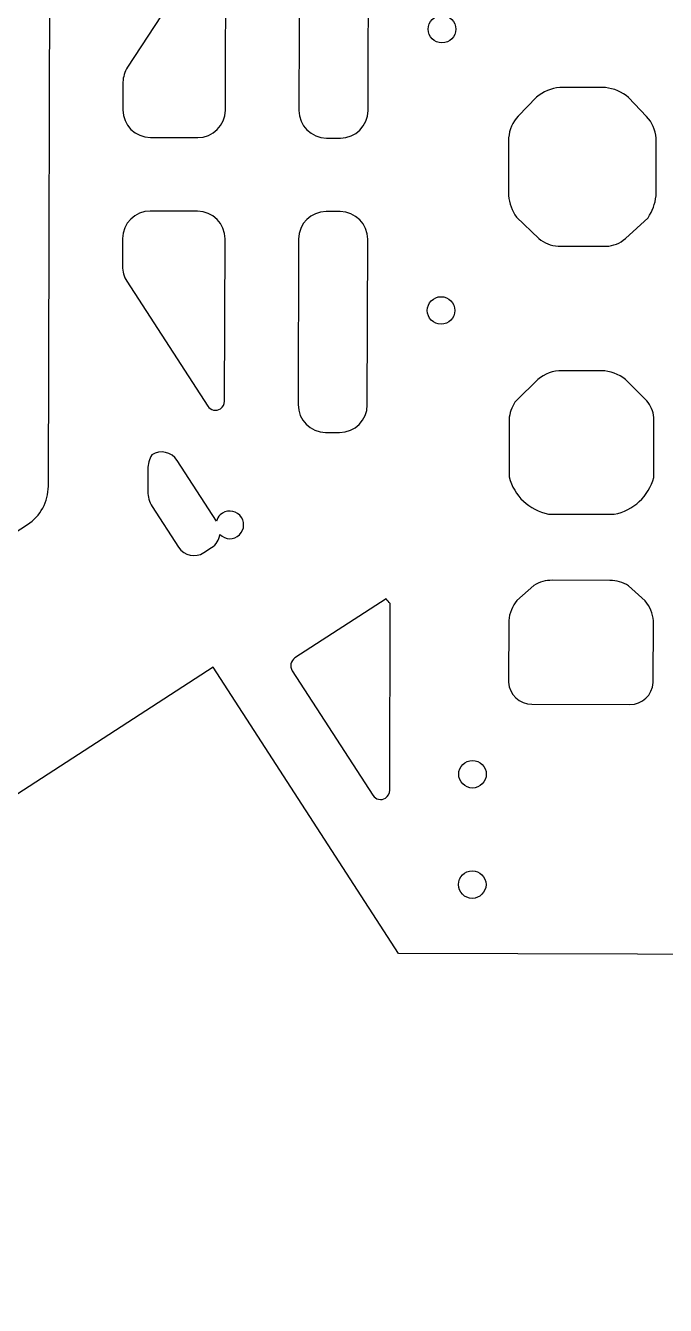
# Model space of a CAD drawing. Header units: millimetres. Extents: x 49 to 509, y -394 to 101.
# Drawn here: x 220 to 289.6, y -393.6 to -254.5 of the extents above; entities that cross this region are included whole.
import ezdxf

# ---------------------------------------------------------------- set-up
doc = ezdxf.new("R2010")
doc.units = ezdxf.units.MM
doc.header["$MEASUREMENT"] = 0
doc.layers.add('Layer 1', color=7, linetype='Continuous', lineweight=0)

msp = doc.modelspace()

# ---------------------------------------------------------------- linework, layer by layer
at = {"layer": 'Layer 1', "color": 18, "lineweight": 25, "true_color": 0x000000}
for p, q in [((259.22, -316.8), (249.29, -323.22)), ((259.6, -337.61), (259.66, -317.31)), ((249, -324.61), (257.77, -338.15))]:
    msp.add_line(p, q, dxfattribs=at)
for centre in [(265.29, -254.85), (265.19, -285.44), (268.61, -335.86), (268.58, -347.86)]:
    msp.add_circle(centre, 1.5, dxfattribs=at)
for points, knots in [([(362.8, -323.52), (362.8, -323.52), (340.72, -309.05), (340.72, -309.05), (339.31, -308.13), (338.46, -306.55), (338.46, -304.86), (338.46, -304.86), (338.65, -236.99), (338.65, -236.99), (338.65, -235.3), (339.51, -233.73), (340.93, -232.81), (340.93, -232.81), (363.09, -218.46), (363.09, -218.46), (363.09, -218.46), (405.92, -192.99), (405.92, -192.99), (409.46, -190.88), (413.94, -191.16), (417.19, -193.7), (420.67, -196.42), (425.7, -195.8), (428.42, -192.32), (430.52, -189.64), (430.68, -185.91), (428.83, -183.05), (428.83, -183.05), (427.38, -180.82), (427.38, -180.82), (426.69, -179.74), (426.2, -178.54), (425.96, -177.28), (428.47, -173.4), (429.39, -168.71), (428.54, -164.18), (428.54, -164.18), (426.36, -160.82), (426.36, -160.82), (422.57, -158.19), (417.92, -157.11), (413.35, -157.81), (412.3, -157.07), (411.4, -156.14), (410.71, -155.06), (410.71, -155.06), (409.26, -152.83), (409.26, -152.83), (406.86, -149.12), (401.91, -148.06), (398.2, -150.46), (395.34, -152.32), (393.96, -155.78), (394.78, -159.09), (395.77, -163.1), (394.19, -167.3), (390.82, -169.67), (390.82, -169.67), (350.05, -198.32), (350.05, -198.32), (350.05, -198.32), (310.31, -224.05), (310.31, -224.05), (308.68, -225.1), (306.78, -225.66), (304.84, -225.66), (304.84, -225.66), (256.52, -225.52), (256.52, -225.52), (254.58, -225.52), (252.69, -224.95), (251.07, -223.89), (251.07, -223.89), (211.47, -197.93), (211.47, -197.93), (211.47, -197.93), (170.86, -169.06), (170.86, -169.06), (167.5, -166.67), (165.95, -162.46), (166.95, -158.46), (168.03, -154.18), (165.44, -149.83), (161.15, -148.75), (157.85, -147.91), (154.38, -149.27), (152.51, -152.12), (152.51, -152.12), (151.05, -154.34), (151.05, -154.34), (150.35, -155.42), (149.44, -156.34), (148.39, -157.08), (143.83, -156.35), (139.17, -157.4), (135.36, -160.01), (135.36, -160.01), (133.17, -163.36), (133.17, -163.36), (132.29, -167.89), (133.19, -172.59), (135.67, -176.47), (135.42, -177.73), (134.93, -178.93), (134.23, -180.01), (134.23, -180.01), (132.77, -182.23), (132.77, -182.23), (130.35, -185.93), (131.38, -190.88), (135.08, -193.31), (137.93, -195.18), (141.66, -195.03), (144.35, -192.95), (147.62, -190.43), (152.09, -190.17), (155.63, -192.3), (155.63, -192.3), (198.31, -218.01), (198.31, -218.01), (198.31, -218.01), (220.39, -232.48), (220.39, -232.48), (221.81, -233.4), (222.66, -234.98), (222.65, -236.67), (222.65, -236.67), (222.46, -304.54), (222.46, -304.54), (222.46, -306.23), (221.6, -307.8), (220.18, -308.72), (220.18, -308.72), (198.02, -323.07), (198.02, -323.07), (198.02, -323.07), (155.19, -348.54), (155.19, -348.54), (151.65, -350.65), (147.17, -350.36), (143.92, -347.83), (140.44, -345.11), (135.42, -345.72), (132.7, -349.21), (130.6, -351.89), (130.43, -355.62), (132.28, -358.48), (132.28, -358.48), (133.73, -360.71), (133.73, -360.71), (134.43, -361.79), (134.91, -362.99), (135.15, -364.25), (132.65, -368.13), (131.72, -372.82), (132.57, -377.35), (132.57, -377.35), (134.75, -380.71), (134.75, -380.71), (138.54, -383.34), (143.2, -384.42), (147.76, -383.72), (148.81, -384.46), (149.71, -385.39), (150.41, -386.47), (150.41, -386.47), (151.85, -388.7), (151.85, -388.7), (154.25, -392.41), (159.2, -393.47), (162.91, -391.07), (165.78, -389.21), (167.15, -385.75), (166.33, -382.44), (165.35, -378.43), (166.92, -374.23), (170.29, -371.86), (170.29, -371.86), (211.06, -343.21), (211.06, -343.21), (211.06, -343.21), (240.4, -324.22), (240.4, -324.22), (240.4, -324.22), (260.56, -355.34), (260.56, -355.34), (260.56, -355.34), (299.55, -355.45), (299.55, -355.45), (299.88, -355.45), (300.2, -355.28), (300.39, -354.99), (300.39, -354.99), (319.86, -325.27), (319.86, -325.27), (320.17, -324.81), (320.79, -324.68), (321.25, -324.98), (321.25, -324.98), (349.65, -343.6), (349.65, -343.6), (349.65, -343.6), (390.26, -372.47), (390.26, -372.47), (393.62, -374.86), (395.17, -379.07), (394.16, -383.07), (393.08, -387.35), (395.68, -391.7), (399.96, -392.78), (403.27, -393.62), (406.74, -392.26), (408.61, -389.41), (408.61, -389.41), (410.06, -387.19), (410.06, -387.19), (410.77, -386.11), (411.67, -385.18), (412.73, -384.45), (417.28, -385.18), (421.95, -384.13), (425.75, -381.52), (425.75, -381.52), (427.95, -378.17), (427.95, -378.17), (428.82, -373.64), (427.92, -368.94), (425.44, -365.05), (425.69, -363.8), (426.18, -362.6), (426.88, -361.52), (426.88, -361.52), (428.34, -359.3), (428.34, -359.3), (430.76, -355.6), (429.73, -350.64), (426.03, -348.22), (423.18, -346.35), (419.46, -346.5), (416.76, -348.58), (413.5, -351.1), (409.02, -351.36), (405.49, -349.23), (405.49, -349.23), (362.8, -323.52), (362.8, -323.52)], [0, 0, 0, 0, 1, 1, 1, 2, 2, 2, 3, 3, 3, 4, 4, 4, 5, 5, 5, 6, 6, 6, 7, 7, 7, 8, 8, 8, 9, 9, 9, 10, 10, 10, 11, 11, 11, 12, 12, 12, 13, 13, 13, 14, 14, 14, 15, 15, 15, 16, 16, 16, 17, 17, 17, 18, 18, 18, 19, 19, 19, 20, 20, 20, 21, 21, 21, 22, 22, 22, 23, 23, 23, 24, 24, 24, 25, 25, 25, 26, 26, 26, 27, 27, 27, 28, 28, 28, 29, 29, 29, 30, 30, 30, 31, 31, 31, 32, 32, 32, 33, 33, 33, 34, 34, 34, 35, 35, 35, 36, 36, 36, 37, 37, 37, 38, 38, 38, 39, 39, 39, 40, 40, 40, 41, 41, 41, 42, 42, 42, 43, 43, 43, 44, 44, 44, 45, 45, 45, 46, 46, 46, 47, 47, 47, 48, 48, 48, 49, 49, 49, 50, 50, 50, 51, 51, 51, 52, 52, 52, 53, 53, 53, 54, 54, 54, 55, 55, 55, 56, 56, 56, 57, 57, 57, 58, 58, 58, 59, 59, 59, 60, 60, 60, 61, 61, 61, 62, 62, 62, 63, 63, 63, 64, 64, 64, 65, 65, 65, 66, 66, 66, 67, 67, 67, 68, 68, 68, 69, 69, 69, 70, 70, 70, 71, 71, 71, 72, 72, 72, 73, 73, 73, 74, 74, 74, 75, 75, 75, 76, 76, 76, 77, 77, 77, 78, 78, 78, 79, 79, 79, 80, 80, 80, 81, 81, 81, 82, 82, 82, 82]), ([(252.78, -242.69), (252.78, -242.69), (254.31, -242.69), (254.31, -242.69), (255.96, -242.7), (257.3, -244.04), (257.3, -245.7), (257.3, -245.7), (257.25, -263.7), (257.25, -263.7), (257.24, -265.36), (255.9, -266.7), (254.24, -266.69), (254.24, -266.69), (252.72, -266.69), (252.72, -266.69), (251.06, -266.68), (249.72, -265.34), (249.72, -263.68), (249.72, -263.68), (249.77, -245.68), (249.77, -245.68), (249.78, -244.02), (251.13, -242.68), (252.78, -242.69)], [0, 0, 0, 0, 1, 1, 1, 2, 2, 2, 3, 3, 3, 4, 4, 4, 5, 5, 5, 6, 6, 6, 7, 7, 7, 8, 8, 8, 8]), ([(233.57, -266.63), (231.91, -266.63), (230.57, -265.28), (230.58, -263.63), (230.58, -263.63), (230.58, -260.63), (230.58, -260.63), (230.59, -260.05), (230.76, -259.48), (231.08, -258.99), (231.08, -258.99), (239.94, -245.47), (239.94, -245.47), (240.12, -245.19), (240.44, -245.02), (240.78, -245.02), (241.33, -245.02), (241.77, -245.47), (241.77, -246.02), (241.77, -246.02), (241.72, -263.66), (241.72, -263.66), (241.72, -265.31), (240.37, -266.65), (238.72, -266.65), (238.72, -266.65), (233.57, -266.63), (233.57, -266.63)], [0, 0, 0, 0, 1, 1, 1, 2, 2, 2, 3, 3, 3, 4, 4, 4, 5, 5, 5, 6, 6, 6, 7, 7, 7, 8, 8, 8, 9, 9, 9, 9]), ([(278.1, -261.19), (278.1, -261.19), (283.07, -261.2), (283.07, -261.2), (283.99, -261.31), (284.87, -261.68), (285.59, -262.28), (285.59, -262.28), (287.56, -264.35), (287.56, -264.35), (288.16, -265), (288.52, -265.82), (288.59, -266.7), (288.59, -266.7), (288.58, -272.98), (288.58, -272.98), (288.49, -273.83), (288.19, -274.65), (287.71, -275.35), (287.71, -275.35), (285.24, -277.63), (285.24, -277.63), (284.66, -278.14), (283.92, -278.43), (283.15, -278.46), (283.15, -278.46), (277.92, -278.44), (277.92, -278.44), (277.15, -278.41), (276.41, -278.12), (275.84, -277.61), (275.84, -277.61), (273.38, -275.31), (273.38, -275.31), (272.9, -274.6), (272.61, -273.79), (272.53, -272.94), (272.53, -272.94), (272.54, -266.66), (272.54, -266.66), (272.62, -265.78), (272.99, -264.95), (273.59, -264.31), (273.59, -264.31), (275.57, -262.25), (275.57, -262.25), (276.29, -261.66), (277.17, -261.29), (278.1, -261.19)], [0, 0, 0, 0, 1, 1, 1, 2, 2, 2, 3, 3, 3, 4, 4, 4, 5, 5, 5, 6, 6, 6, 7, 7, 7, 8, 8, 8, 9, 9, 9, 10, 10, 10, 11, 11, 11, 12, 12, 12, 13, 13, 13, 14, 14, 14, 15, 15, 15, 16, 16, 16, 16]), ([(230.54, -277.63), (230.54, -275.97), (231.89, -274.63), (233.55, -274.63), (233.55, -274.63), (238.69, -274.65), (238.69, -274.65), (240.35, -274.65), (241.69, -276), (241.69, -277.66), (241.69, -277.66), (241.64, -295.29), (241.64, -295.29), (241.64, -295.63), (241.46, -295.94), (241.18, -296.13), (240.72, -296.43), (240.1, -296.29), (239.8, -295.83), (239.8, -295.83), (231.01, -282.26), (231.01, -282.26), (230.69, -281.77), (230.53, -281.2), (230.53, -280.62), (230.53, -280.62), (230.54, -277.63), (230.54, -277.63)], [0, 0, 0, 0, 1, 1, 1, 2, 2, 2, 3, 3, 3, 4, 4, 4, 5, 5, 5, 6, 6, 6, 7, 7, 7, 8, 8, 8, 9, 9, 9, 9]), ([(254.15, -298.69), (254.15, -298.69), (252.63, -298.69), (252.63, -298.69), (250.97, -298.68), (249.63, -297.34), (249.64, -295.68), (249.64, -295.68), (249.69, -277.68), (249.69, -277.68), (249.69, -276.02), (251.04, -274.68), (252.69, -274.69), (252.69, -274.69), (254.22, -274.69), (254.22, -274.69), (255.87, -274.7), (257.21, -276.04), (257.21, -277.7), (257.21, -277.7), (257.16, -295.7), (257.16, -295.7), (257.15, -297.36), (255.81, -298.7), (254.15, -298.69)], [0, 0, 0, 0, 1, 1, 1, 2, 2, 2, 3, 3, 3, 4, 4, 4, 5, 5, 5, 6, 6, 6, 7, 7, 7, 8, 8, 8, 8]), ([(278.36, -291.99), (278.36, -291.99), (282.64, -292), (282.64, -292), (283.6, -292), (284.53, -292.34), (285.27, -292.96), (285.27, -292.96), (287.59, -295.26), (287.59, -295.26), (288, -295.79), (288.26, -296.41), (288.35, -297.07), (288.35, -297.07), (288.33, -303.59), (288.33, -303.59), (287.79, -305.64), (286.12, -307.2), (284.03, -307.59), (284.03, -307.59), (276.88, -307.57), (276.88, -307.57), (274.79, -307.17), (273.13, -305.6), (272.6, -303.54), (272.6, -303.54), (272.61, -297.03), (272.61, -297.03), (272.71, -296.37), (272.97, -295.75), (273.38, -295.22), (273.38, -295.22), (275.72, -292.94), (275.72, -292.94), (276.46, -292.32), (277.39, -291.99), (278.36, -291.99)], [0, 0, 0, 0, 1, 1, 1, 2, 2, 2, 3, 3, 3, 4, 4, 4, 5, 5, 5, 6, 6, 6, 7, 7, 7, 8, 8, 8, 9, 9, 9, 10, 10, 10, 11, 11, 11, 12, 12, 12, 12]), ([(241.13, -309.8), (241.05, -310.38), (240.73, -310.9), (240.23, -311.22), (240.23, -311.22), (239.39, -311.77), (239.39, -311.77), (238.47, -312.37), (237.23, -312.1), (236.63, -311.17), (236.63, -311.17), (233.76, -306.75), (233.76, -306.75), (233.45, -306.26), (233.28, -305.69), (233.28, -305.11), (233.28, -305.11), (233.29, -302.68), (233.29, -302.68), (233.29, -302.14), (233.43, -301.61), (233.71, -301.15), (234.64, -300.55), (235.88, -300.81), (236.48, -301.74), (236.48, -301.74), (240.76, -308.36), (240.76, -308.36), (240.83, -308.1), (240.97, -307.86), (241.16, -307.67), (241.76, -307.1), (242.71, -307.11), (243.28, -307.71), (243.86, -308.3), (243.85, -309.25), (243.25, -309.83), (242.66, -310.41), (241.71, -310.39), (241.13, -309.8)], [0, 0, 0, 0, 1, 1, 1, 2, 2, 2, 3, 3, 3, 4, 4, 4, 5, 5, 5, 6, 6, 6, 7, 7, 7, 8, 8, 8, 9, 9, 9, 10, 10, 10, 11, 11, 11, 12, 12, 12, 13, 13, 13, 13]), ([(277.3, -314.78), (277.3, -314.78), (283.57, -314.8), (283.57, -314.8), (284.28, -314.78), (284.98, -314.98), (285.58, -315.37), (285.58, -315.37), (287.41, -317.02), (287.41, -317.02), (287.92, -317.63), (288.22, -318.39), (288.29, -319.18), (288.29, -319.18), (288.27, -325.9), (288.27, -325.9), (288.19, -327.25), (287.07, -328.29), (285.73, -328.29), (285.73, -328.29), (275.07, -328.26), (275.07, -328.26), (273.72, -328.26), (272.61, -327.2), (272.53, -325.86), (272.53, -325.86), (272.55, -319.14), (272.55, -319.14), (272.63, -318.34), (272.94, -317.59), (273.45, -316.98), (273.45, -316.98), (275.29, -315.35), (275.29, -315.35), (275.89, -314.96), (276.59, -314.76), (277.3, -314.78)], [0, 0, 0, 0, 1, 1, 1, 2, 2, 2, 3, 3, 3, 4, 4, 4, 5, 5, 5, 6, 6, 6, 7, 7, 7, 8, 8, 8, 9, 9, 9, 10, 10, 10, 11, 11, 11, 12, 12, 12, 12]), ([(257.77, -338.15), (258.07, -338.61), (258.68, -338.75), (259.15, -338.45), (259.43, -338.26), (259.6, -337.95), (259.6, -337.61)], [0, 0, 0, 0, 1, 1, 1, 2, 2, 2, 2])]:
    msp.add_open_spline(points, degree=3, knots=knots, dxfattribs=at)
for points in [[(259.66, -317.31), (259.53, -317.13), (259.38, -316.96), (259.22, -316.8)], [(249.29, -323.22), (248.83, -323.53), (248.7, -324.14), (249, -324.61)]]:
    msp.add_open_spline(points, degree=3, dxfattribs=at)

doc.saveas('drawing.dxf')
